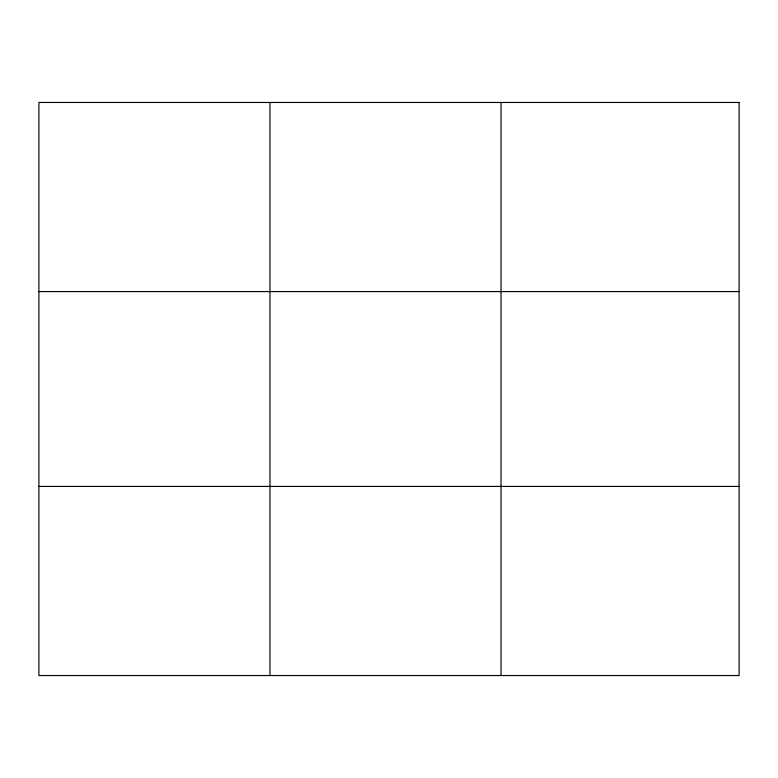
<?xml version="1.0" encoding="UTF-8"?>
<svg xmlns="http://www.w3.org/2000/svg" width="778" height="778" viewBox="0 0 778 778"><rect width="100%" height="100%" fill="white"/><g stroke="black" fill="none" stroke-linecap="round" stroke-linejoin="round"><path stroke-width="1.17" d="M269.966 102.463L269.966 675.537M501.032 102.463L501.032 675.537M38.9 291.575L739.1 291.575M38.9 486.425L739.1 486.425M739.1 102.463L739.1 675.537L38.9 675.537L38.9 102.463L739.1 102.463"/></g></svg>
